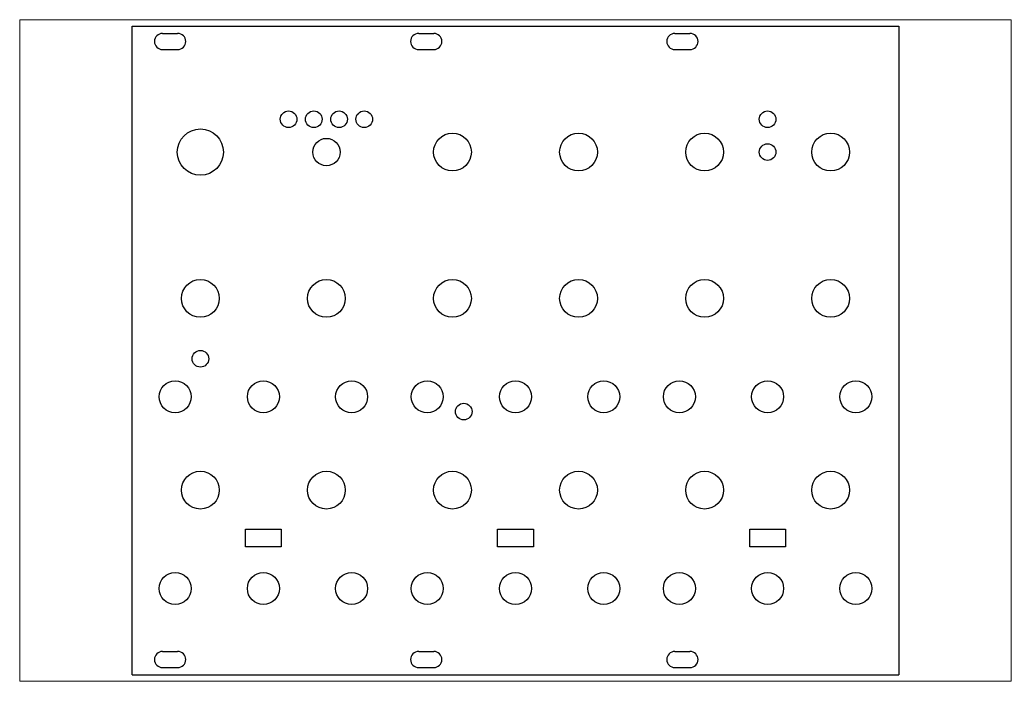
# Paper-space layout 'Sheet 1' of a CAD drawing. Extents: x 1.05 to 9.45, y 0.7 to 6.3.
# The model-space entities are those that its viewports show. They can reach past a viewport. Long polylines and large blocks are cut down to what shows.
import ezdxf

# ---------------------------------------------------------------- set-up
doc = ezdxf.new("R2010")
doc.units = 0
doc.header["$MEASUREMENT"] = 0
doc.layers.get('0').update_dxf_attribs({"linetype": 'CONTINUOUS'})

# ---------------------------------------------------------------- blocks, each defined once
blk = doc.blocks.new('A$C1444424705')
for p, q in [((-1.5, 1.6), (1.5, 1.6)), ((-1.5, -1.6), (1.5, -1.6))]:
    blk.add_line(p, q)
for centre, start, end in [((-1.5, 0), 90, 270), ((1.5, 0), 270, 90)]:
    blk.add_arc(centre, 1.6, start, end)
blk = doc.blocks.new('A$C909705334')
for p, q in [((-3.55, 1.75), (3.55, 1.75)), ((-3.55, -1.75), (-3.55, 1.75)), ((3.55, 1.75), (3.55, -1.75)), ((3.55, -1.75), (-3.55, -1.75))]:
    blk.add_line(p, q)

msp = doc.modelspace()

# ---------------------------------------------------------------- linework, layer by layer
for p, q in [((0, -128.5), (0, 0)), ((0, 0), (152, 0)), ((152, 0), (152, -128.5)), ((0, -128.5), (152, -128.5))]:
    msp.add_line(p, q)
for centre, radius in [((31, -18.42), 1.65), ((36, -18.42), 1.65), ((41, -18.42), 1.65), ((46, -18.42), 1.65), ((126, -18.42), 1.65), ((13.5, -24.92), 4.58), ((63.5, -24.92), 3.75), ((88.5, -24.92), 3.75), ((113.5, -24.92), 3.75), ((138.5, -24.92), 3.75), ((38.5, -24.92), 2.71), ((126, -24.92), 1.65), ((13.5, -53.92), 3.75), ((38.5, -53.92), 3.75), ((63.5, -53.92), 3.75), ((88.5, -53.92), 3.75), ((113.5, -53.92), 3.75), ((138.5, -53.92), 3.75), ((13.5, -65.89), 1.65), ((8.5, -73.42), 3.17), ((26, -73.42), 3.17), ((43.5, -73.42), 3.17), ((58.5, -73.42), 3.17), ((76, -73.42), 3.17), ((93.5, -73.42), 3.17), ((108.5, -73.42), 3.17), ((126, -73.42), 3.17), ((143.5, -73.42), 3.17), ((65.73, -76.37), 1.65), ((13.5, -91.92), 3.75), ((38.5, -91.92), 3.75), ((63.5, -91.92), 3.75), ((88.5, -91.92), 3.75), ((113.5, -91.92), 3.75), ((138.5, -91.92), 3.75), ((8.5, -111.42), 3.17), ((26, -111.42), 3.17), ((43.5, -111.42), 3.17), ((58.5, -111.42), 3.17), ((76, -111.42), 3.17), ((93.5, -111.42), 3.17), ((108.5, -111.42), 3.17), ((126, -111.42), 3.17), ((143.5, -111.42), 3.17)]:
    msp.add_circle(centre, radius)

# ---------------------------------------------------------------- block references
for name, p in [('A$C1444424705', (7.5, -3)), ('A$C1444424705', (58.3, -3)), ('A$C1444424705', (109.1, -3)), ('A$C909705334', (26, -101.42)), ('A$C909705334', (76, -101.42)), ('A$C909705334', (126, -101.42)), ('A$C1444424705', (7.5, -125.5)), ('A$C1444424705', (58.3, -125.5)), ('A$C1444424705', (109.1, -125.5))]:
    msp.add_blockref(name, p)

psp = doc.layouts.new('Sheet 1')

# ---------------------------------------------------------------- viewports
at = {"layer": '0'}
psp.add_viewport(center=(5.25, 3.5), size=(8.4, 5.6), view_center_point=(76, -64.25), view_height=131.070002, dxfattribs=at)

doc.saveas('drawing.dxf')
